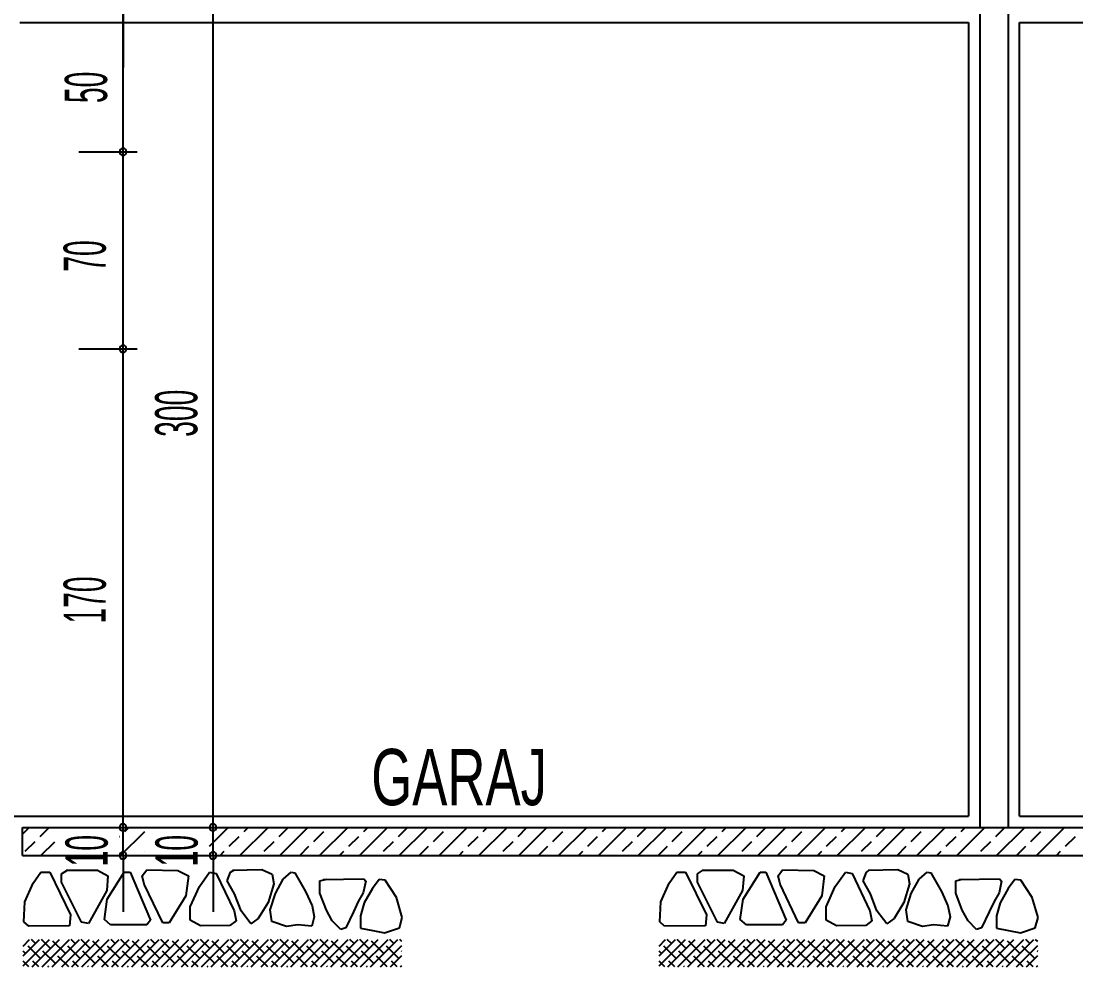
# Model space of a CAD drawing. Extents: x 3907.4 to 3911.57, y -3054.42 to -3053.7.
# Drawn here: x 3909.3965 to 3909.4714, y -3053.9305 to -3053.8633 of the extents above; entities that cross this region are included whole.
import ezdxf

# ---------------------------------------------------------------- set-up
doc = ezdxf.new("R2010")
doc.units = 0
doc.header["$LTSCALE"] = 2
doc.header["$MEASUREMENT"] = 0
doc.layers.get('0').update_dxf_attribs({"linetype": 'CONTINUOUS'})
for name, color, linetype in [('DUVAR', 7, 'CONTINUOUS'), ('OLÇÜ', 6, 'CONTINUOUS'), ('SıVA', 6, 'CONTINUOUS'), ('TARAMA', 9, 'CONTINUOUS'), ('TEXT', 11, 'CONTINUOUS')]:
    doc.layers.add(name, color=color, linetype=linetype)
doc.styles.add('MAHAL', font='stylu.ttf', dxfattribs={"width": 0.7, "height": 20})
doc.styles.add('ÖLÇÜ', font='stylu.ttf', dxfattribs={"width": 0.5})

msp = doc.modelspace()

# ---------------------------------------------------------------- linework, layer by layer
at = {"color": 0, "linetype": 'ByBlock'}
for centre, start, end in [((3909.40376, -3053.872611), 90, 270), ((3909.40376, -3053.872611), 90, 270), ((3909.40376, -3053.872611), 270, 90), ((3909.40376, -3053.872611), 270, 90), ((3909.40376, -3053.886611), 90, 270), ((3909.40376, -3053.886611), 90, 270), ((3909.40376, -3053.886611), 270, 90), ((3909.40376, -3053.886611), 270, 90), ((3909.40376, -3053.920611), 90, 270), ((3909.40376, -3053.920611), 90, 270), ((3909.40376, -3053.920611), 270, 90), ((3909.40376, -3053.920611), 270, 90), ((3909.410151, -3053.920611), 90, 270), ((3909.410151, -3053.920611), 90, 270), ((3909.410151, -3053.920611), 270, 90), ((3909.410151, -3053.920611), 270, 90), ((3909.40376, -3053.922611), 90, 270), ((3909.40376, -3053.922611), 270, 90), ((3909.410151, -3053.922611), 90, 270), ((3909.410151, -3053.922611), 270, 90)]:
    msp.add_arc(centre, 0.00025, start, end, dxfattribs=at)
at = {"layer": 'DUVAR'}
for p, q in [((3909.464616, -3053.862611), (3909.464616, -3053.920611)), ((3909.466616, -3053.862611), (3909.466616, -3053.920611))]:
    msp.add_line(p, q, dxfattribs=at)
at = {"layer": 'DUVAR', "color": 4}
for p, q in [((3909.396616, -3053.920611), (3909.513616, -3053.920611)), ((3909.396616, -3053.922611), (3909.396616, -3053.920611)), ((3909.396616, -3053.922611), (3909.513616, -3053.922611))]:
    msp.add_line(p, q, dxfattribs=at)
at = {"layer": 'OLÇÜ', "color": 6}
for p, q in [((3909.410151, -3053.920611), (3909.410151, -3053.860611)), ((3909.40376, -3053.872611), (3909.40376, -3053.862611)), ((3909.40376, -3053.862611), (3909.40376, -3053.866611)), ((3909.400616, -3053.872611), (3909.40476, -3053.872611)), ((3909.400616, -3053.872611), (3909.40476, -3053.872611)), ((3909.40376, -3053.886611), (3909.40376, -3053.872611)), ((3909.400616, -3053.886611), (3909.40476, -3053.886611)), ((3909.400616, -3053.886611), (3909.40476, -3053.886611)), ((3909.40376, -3053.920611), (3909.40376, -3053.886611)), ((3909.40376, -3053.920611), (3909.40376, -3053.916611)), ((3909.410151, -3053.920611), (3909.410151, -3053.916611)), ((3909.402616, -3053.920611), (3909.40476, -3053.920611)), ((3909.402616, -3053.920611), (3909.40476, -3053.920611)), ((3909.40376, -3053.922611), (3909.40376, -3053.920611)), ((3909.409007, -3053.920611), (3909.411151, -3053.920611)), ((3909.409007, -3053.920611), (3909.411151, -3053.920611)), ((3909.410151, -3053.922611), (3909.410151, -3053.920611)), ((3909.402616, -3053.922611), (3909.40476, -3053.922611)), ((3909.40376, -3053.922611), (3909.40376, -3053.926611)), ((3909.409007, -3053.922611), (3909.411151, -3053.922611)), ((3909.410151, -3053.922611), (3909.410151, -3053.926611))]:
    msp.add_line(p, q, dxfattribs=at)
at = {"layer": 'SıVA'}
for p, q in [((3909.396416, -3053.863411), (3909.463816, -3053.863411)), ((3909.463816, -3053.863411), (3909.463816, -3053.919811)), ((3909.467416, -3053.863411), (3909.513816, -3053.863411)), ((3909.467416, -3053.919811), (3909.467416, -3053.863411)), ((3909.395416, -3053.919811), (3909.463816, -3053.919811)), ((3909.467416, -3053.919811), (3909.513816, -3053.919811))]:
    msp.add_line(p, q, dxfattribs=at)
at = {"layer": 'TARAMA'}
for p, q in [((3909.396616, -3053.921086), (3909.397091, -3053.920611)), ((3909.397868, -3053.921249), (3909.398505, -3053.920611)), ((3909.40351, -3053.921263), (3909.403525, -3053.921249)), ((3909.403577, -3053.922611), (3909.405293, -3053.920894)), ((3909.403878, -3053.920895), (3909.404162, -3053.920611)), ((3909.409901, -3053.921944), (3909.411233, -3053.920611)), ((3909.411303, -3053.921956), (3909.41201, -3053.921249)), ((3909.412062, -3053.922611), (3909.414062, -3053.920611)), ((3909.412364, -3053.920895), (3909.412648, -3053.920611)), ((3909.414839, -3053.921249), (3909.415476, -3053.920611)), ((3909.41489, -3053.922611), (3909.41689, -3053.920611)), ((3909.417313, -3053.921602), (3909.418021, -3053.920895)), ((3909.417719, -3053.922611), (3909.419719, -3053.920611)), ((3909.419788, -3053.921956), (3909.420495, -3053.921249)), ((3909.420547, -3053.922611), (3909.422547, -3053.920611)), ((3909.420849, -3053.920895), (3909.421133, -3053.920611)), ((3909.423324, -3053.921249), (3909.423961, -3053.920611)), ((3909.423375, -3053.922611), (3909.425375, -3053.920611)), ((3909.425799, -3053.921602), (3909.426506, -3053.920895)), ((3909.426204, -3053.922611), (3909.428204, -3053.920611)), ((3909.428274, -3053.921956), (3909.428981, -3053.921249)), ((3909.429032, -3053.922611), (3909.431032, -3053.920611)), ((3909.429334, -3053.920895), (3909.429618, -3053.920611)), ((3909.431809, -3053.921249), (3909.432447, -3053.920611)), ((3909.431861, -3053.922611), (3909.433861, -3053.920611)), ((3909.434284, -3053.921602), (3909.434991, -3053.920895)), ((3909.434689, -3053.922611), (3909.436689, -3053.920611)), ((3909.436759, -3053.921956), (3909.437466, -3053.921249)), ((3909.437518, -3053.922611), (3909.439518, -3053.920611)), ((3909.43782, -3053.920895), (3909.438103, -3053.920611)), ((3909.440294, -3053.921249), (3909.440932, -3053.920611)), ((3909.440346, -3053.922611), (3909.442346, -3053.920611)), ((3909.442769, -3053.921602), (3909.443476, -3053.920895)), ((3909.443174, -3053.922611), (3909.445174, -3053.920611)), ((3909.445244, -3053.921956), (3909.445951, -3053.921249)), ((3909.446003, -3053.922611), (3909.448003, -3053.920611)), ((3909.446305, -3053.920895), (3909.446589, -3053.920611)), ((3909.44878, -3053.921249), (3909.449417, -3053.920611)), ((3909.448831, -3053.922611), (3909.450831, -3053.920611)), ((3909.451255, -3053.921602), (3909.451962, -3053.920895)), ((3909.45166, -3053.922611), (3909.45366, -3053.920611)), ((3909.453729, -3053.921956), (3909.454437, -3053.921249)), ((3909.454488, -3053.922611), (3909.456488, -3053.920611)), ((3909.45479, -3053.920895), (3909.455074, -3053.920611)), ((3909.457265, -3053.921249), (3909.457902, -3053.920611)), ((3909.457317, -3053.922611), (3909.459317, -3053.920611)), ((3909.45974, -3053.921602), (3909.460447, -3053.920895)), ((3909.460145, -3053.922611), (3909.462145, -3053.920611)), ((3909.462215, -3053.921956), (3909.462922, -3053.921249)), ((3909.462973, -3053.922611), (3909.464973, -3053.920611)), ((3909.463275, -3053.920895), (3909.463559, -3053.920611)), ((3909.46575, -3053.921249), (3909.466388, -3053.920611)), ((3909.465802, -3053.922611), (3909.467802, -3053.920611)), ((3909.468225, -3053.921602), (3909.468932, -3053.920895)), ((3909.46863, -3053.922611), (3909.47063, -3053.920611)), ((3909.4707, -3053.921956), (3909.471407, -3053.921249)), ((3909.396807, -3053.922309), (3909.397514, -3053.921602)), ((3909.39792, -3053.922611), (3909.398903, -3053.921628)), ((3909.413778, -3053.922309), (3909.414485, -3053.921602)), ((3909.416304, -3053.922611), (3909.41696, -3053.921956)), ((3909.422263, -3053.922309), (3909.42297, -3053.921602)), ((3909.42479, -3053.922611), (3909.425445, -3053.921956)), ((3909.430748, -3053.922309), (3909.431456, -3053.921602)), ((3909.433275, -3053.922611), (3909.43393, -3053.921956)), ((3909.439234, -3053.922309), (3909.439941, -3053.921602)), ((3909.44176, -3053.922611), (3909.442416, -3053.921956)), ((3909.447719, -3053.922309), (3909.448426, -3053.921602)), ((3909.450246, -3053.922611), (3909.450901, -3053.921956)), ((3909.456204, -3053.922309), (3909.456911, -3053.921602)), ((3909.458731, -3053.922611), (3909.459386, -3053.921956)), ((3909.46469, -3053.922309), (3909.465397, -3053.921602)), ((3909.467216, -3053.922611), (3909.467872, -3053.921956)), ((3909.405293, -3053.922309), (3909.405293, -3053.922309)), ((3909.410648, -3053.922611), (3909.410949, -3053.922309)), ((3909.419133, -3053.922611), (3909.419435, -3053.922309)), ((3909.427618, -3053.922611), (3909.42792, -3053.922309)), ((3909.436103, -3053.922611), (3909.436405, -3053.922309)), ((3909.444589, -3053.922611), (3909.444891, -3053.922309)), ((3909.453074, -3053.922611), (3909.453376, -3053.922309)), ((3909.461559, -3053.922611), (3909.461861, -3053.922309)), ((3909.470045, -3053.922611), (3909.470346, -3053.922309))]:
    msp.add_line(p, q, dxfattribs=at)
at = {"layer": 'TARAMA', "color": 6}
for p, q in [((3909.397381, -3053.924569), (3909.397918, -3053.923785)), ((3909.397918, -3053.923785), (3909.398552, -3053.923785)), ((3909.398552, -3053.923785), (3909.400026, -3053.926827)), ((3909.399395, -3053.923923), (3909.399755, -3053.923663)), ((3909.399395, -3053.924503), (3909.399395, -3053.923923)), ((3909.399715, -3053.923653), (3909.401936, -3053.923643)), ((3909.401936, -3053.923643), (3909.402676, -3053.924043)), ((3909.402676, -3053.924043), (3909.402596, -3053.925103)), ((3909.402636, -3053.925703), (3909.403837, -3053.923783)), ((3909.403837, -3053.923803), (3909.404257, -3053.923803)), ((3909.404257, -3053.923803), (3909.405698, -3053.927203)), ((3909.405117, -3053.924043), (3909.405438, -3053.923623)), ((3909.405257, -3053.924643), (3909.405117, -3053.924043)), ((3909.405438, -3053.923623), (3909.407658, -3053.923663)), ((3909.407658, -3053.923663), (3909.408399, -3053.924043)), ((3909.408399, -3053.924043), (3909.408219, -3053.925483)), ((3909.409179, -3053.924803), (3909.409899, -3053.923803)), ((3909.409899, -3053.923803), (3909.410379, -3053.923883)), ((3909.410379, -3053.923883), (3909.41164, -3053.926543)), ((3909.41116, -3053.924401), (3909.4114, -3053.923783)), ((3909.4114, -3053.923783), (3909.41162, -3053.923642)), ((3909.41152, -3053.923643), (3909.413621, -3053.923613)), ((3909.413621, -3053.923613), (3909.414341, -3053.923943)), ((3909.414341, -3053.923943), (3909.414461, -3053.924623)), ((3909.414581, -3053.925303), (3909.415141, -3053.924283)), ((3909.415141, -3053.924283), (3909.415702, -3053.923783)), ((3909.415702, -3053.923783), (3909.415962, -3053.923843)), ((3909.415962, -3053.923843), (3909.416722, -3053.925163)), ((3909.417976, -3053.924303), (3909.420857, -3053.924263)), ((3909.420857, -3053.924263), (3909.420997, -3053.924443)), ((3909.442542, -3053.924569), (3909.443079, -3053.923785)), ((3909.443079, -3053.923785), (3909.443713, -3053.923785)), ((3909.443713, -3053.923785), (3909.445187, -3053.926827)), ((3909.444557, -3053.923923), (3909.444917, -3053.923663)), ((3909.444557, -3053.924503), (3909.444557, -3053.923923)), ((3909.444877, -3053.923653), (3909.447098, -3053.923643)), ((3909.447098, -3053.923643), (3909.447838, -3053.924043)), ((3909.447838, -3053.924043), (3909.447758, -3053.925103)), ((3909.447798, -3053.925703), (3909.448998, -3053.923783)), ((3909.448998, -3053.923803), (3909.449418, -3053.923803)), ((3909.449418, -3053.923803), (3909.450859, -3053.927203)), ((3909.450279, -3053.924043), (3909.450599, -3053.923623)), ((3909.450419, -3053.924643), (3909.450279, -3053.924043)), ((3909.450599, -3053.923623), (3909.45282, -3053.923663)), ((3909.45282, -3053.923663), (3909.45356, -3053.924043)), ((3909.45356, -3053.924043), (3909.45338, -3053.925483)), ((3909.45434, -3053.924803), (3909.455061, -3053.923803)), ((3909.455061, -3053.923803), (3909.455541, -3053.923883)), ((3909.455541, -3053.923883), (3909.456801, -3053.926543)), ((3909.456321, -3053.924401), (3909.456561, -3053.923783)), ((3909.456561, -3053.923783), (3909.456781, -3053.923642)), ((3909.456681, -3053.923643), (3909.458782, -3053.923613)), ((3909.458782, -3053.923613), (3909.459502, -3053.923943)), ((3909.459502, -3053.923943), (3909.459622, -3053.924623)), ((3909.459742, -3053.925303), (3909.460303, -3053.924283)), ((3909.460303, -3053.924283), (3909.460863, -3053.923783)), ((3909.460863, -3053.923783), (3909.461123, -3053.923843)), ((3909.461123, -3053.923843), (3909.461883, -3053.925163)), ((3909.463137, -3053.924303), (3909.466018, -3053.924263)), ((3909.466018, -3053.924263), (3909.466158, -3053.924443)), ((3909.396788, -3053.925891), (3909.397381, -3053.924569)), ((3909.400816, -3053.927343), (3909.399395, -3053.924503)), ((3909.406578, -3053.927383), (3909.405257, -3053.924643)), ((3909.408529, -3053.926263), (3909.409179, -3053.924803)), ((3909.41168, -3053.925323), (3909.41116, -3053.924401)), ((3909.414461, -3053.924623), (3909.414061, -3053.925943)), ((3909.417736, -3053.924403), (3909.418219, -3053.9243)), ((3909.417736, -3053.925283), (3909.417736, -3053.924403)), ((3909.420997, -3053.924443), (3909.420817, -3053.925263)), ((3909.421468, -3053.924963), (3909.420888, -3053.925983)), ((3909.421942, -3053.924306), (3909.421468, -3053.924963)), ((3909.422368, -3053.924363), (3909.421942, -3053.924306)), ((3909.423169, -3053.925583), (3909.422368, -3053.924363)), ((3909.44195, -3053.925891), (3909.442542, -3053.924569)), ((3909.445977, -3053.927343), (3909.444557, -3053.924503)), ((3909.451739, -3053.927383), (3909.450419, -3053.924643)), ((3909.45369, -3053.926263), (3909.45434, -3053.924803)), ((3909.456841, -3053.925323), (3909.456321, -3053.924401)), ((3909.459622, -3053.924623), (3909.459222, -3053.925943)), ((3909.462897, -3053.924403), (3909.463381, -3053.9243)), ((3909.462897, -3053.925283), (3909.462897, -3053.924403)), ((3909.466158, -3053.924443), (3909.465978, -3053.925263)), ((3909.466629, -3053.924963), (3909.466049, -3053.925983)), ((3909.467104, -3053.924306), (3909.466629, -3053.924963)), ((3909.46753, -3053.924363), (3909.467104, -3053.924306)), ((3909.46833, -3053.925583), (3909.46753, -3053.924363)), ((3909.402596, -3053.925103), (3909.401296, -3053.927443)), ((3909.402436, -3053.927163), (3909.402636, -3053.925703)), ((3909.408219, -3053.925483), (3909.407038, -3053.927383)), ((3909.41214, -3053.926543), (3909.41168, -3053.925323)), ((3909.414211, -3053.926463), (3909.414581, -3053.925303)), ((3909.416722, -3053.925163), (3909.417182, -3053.926183)), ((3909.418196, -3053.926503), (3909.417736, -3053.925283)), ((3909.420817, -3053.925263), (3909.420457, -3053.925883)), ((3909.423589, -3053.927023), (3909.423169, -3053.925583)), ((3909.447758, -3053.925103), (3909.446457, -3053.927443)), ((3909.447598, -3053.927163), (3909.447798, -3053.925703)), ((3909.45338, -3053.925483), (3909.4522, -3053.927383)), ((3909.457302, -3053.926543), (3909.456841, -3053.925323)), ((3909.459372, -3053.926463), (3909.459742, -3053.925303)), ((3909.461883, -3053.925163), (3909.462344, -3053.926183)), ((3909.463357, -3053.926503), (3909.462897, -3053.925283)), ((3909.465978, -3053.925263), (3909.465618, -3053.925883)), ((3909.46875, -3053.927023), (3909.46833, -3053.925583)), ((3909.396719, -3053.927323), (3909.396788, -3053.925891)), ((3909.408529, -3053.927203), (3909.408529, -3053.926263)), ((3909.41164, -3053.926543), (3909.41178, -3053.927253)), ((3909.41284, -3053.927463), (3909.41214, -3053.926543)), ((3909.414061, -3053.925943), (3909.413361, -3053.927083)), ((3909.414331, -3053.927303), (3909.414211, -3053.926463)), ((3909.417182, -3053.926183), (3909.417342, -3053.926963)), ((3909.418616, -3053.927243), (3909.418196, -3053.926503)), ((3909.420457, -3053.925883), (3909.420117, -3053.926613)), ((3909.420888, -3053.925983), (3909.420628, -3053.926902)), ((3909.441881, -3053.927323), (3909.44195, -3053.925891)), ((3909.45369, -3053.927203), (3909.45369, -3053.926263)), ((3909.456801, -3053.926543), (3909.456941, -3053.927253)), ((3909.458002, -3053.927463), (3909.457302, -3053.926543)), ((3909.459222, -3053.925943), (3909.458522, -3053.927083)), ((3909.459492, -3053.927303), (3909.459372, -3053.926463)), ((3909.462344, -3053.926183), (3909.462504, -3053.926963)), ((3909.463777, -3053.927243), (3909.463357, -3053.926503)), ((3909.465618, -3053.925883), (3909.465278, -3053.926613)), ((3909.466049, -3053.925983), (3909.465789, -3053.926902)), ((3909.400026, -3053.926827), (3909.399957, -3053.927598)), ((3909.402877, -3053.927543), (3909.402436, -3053.927163)), ((3909.405698, -3053.927203), (3909.405438, -3053.927543)), ((3909.409259, -3053.927603), (3909.408529, -3053.927203)), ((3909.41178, -3053.927253), (3909.41134, -3053.927583)), ((3909.413361, -3053.927083), (3909.41284, -3053.927463)), ((3909.417342, -3053.926963), (3909.417162, -3053.927623)), ((3909.419216, -3053.927863), (3909.418616, -3053.927243)), ((3909.420117, -3053.926613), (3909.419577, -3053.927743)), ((3909.420628, -3053.926902), (3909.420628, -3053.927768)), ((3909.423389, -3053.927743), (3909.423589, -3053.927023)), ((3909.445187, -3053.926827), (3909.445118, -3053.927598)), ((3909.448038, -3053.927543), (3909.447598, -3053.927163)), ((3909.450859, -3053.927203), (3909.450599, -3053.927543)), ((3909.45442, -3053.927603), (3909.45369, -3053.927203)), ((3909.456941, -3053.927253), (3909.456501, -3053.927583)), ((3909.458522, -3053.927083), (3909.458002, -3053.927463)), ((3909.462504, -3053.926963), (3909.462323, -3053.927623)), ((3909.464378, -3053.927863), (3909.463777, -3053.927243)), ((3909.465278, -3053.926613), (3909.464738, -3053.927743)), ((3909.465789, -3053.926902), (3909.465789, -3053.927768)), ((3909.46855, -3053.927743), (3909.46875, -3053.927023)), ((3909.397064, -3053.927626), (3909.396719, -3053.927323)), ((3909.399957, -3053.927598), (3909.397064, -3053.927626)), ((3909.401296, -3053.927443), (3909.400816, -3053.927343)), ((3909.405438, -3053.927543), (3909.402877, -3053.927543)), ((3909.407038, -3053.927383), (3909.406578, -3053.927383)), ((3909.41134, -3053.927583), (3909.409259, -3053.927603)), ((3909.415375, -3053.927643), (3909.414331, -3053.927303)), ((3909.416162, -3053.927543), (3909.415375, -3053.927643)), ((3909.417162, -3053.927623), (3909.416162, -3053.927543)), ((3909.419577, -3053.927743), (3909.419216, -3053.927863)), ((3909.420628, -3053.927768), (3909.421496, -3053.927943)), ((3909.421496, -3053.927943), (3909.422328, -3053.92811)), ((3909.422328, -3053.92811), (3909.423389, -3053.927743)), ((3909.442225, -3053.927626), (3909.441881, -3053.927323)), ((3909.445118, -3053.927598), (3909.442225, -3053.927626)), ((3909.446457, -3053.927443), (3909.445977, -3053.927343)), ((3909.450599, -3053.927543), (3909.448038, -3053.927543)), ((3909.4522, -3053.927383), (3909.451739, -3053.927383)), ((3909.456501, -3053.927583), (3909.45442, -3053.927603)), ((3909.460536, -3053.927643), (3909.459492, -3053.927303)), ((3909.461323, -3053.927543), (3909.460536, -3053.927643)), ((3909.462323, -3053.927623), (3909.461323, -3053.927543)), ((3909.464738, -3053.927743), (3909.464378, -3053.927863)), ((3909.465789, -3053.927768), (3909.466657, -3053.927943)), ((3909.466657, -3053.927943), (3909.46749, -3053.92811)), ((3909.46749, -3053.92811), (3909.46855, -3053.927743)), ((3909.396662, -3053.92904), (3909.39712, -3053.928582)), ((3909.396662, -3053.929748), (3909.397827, -3053.928582)), ((3909.396662, -3053.930455), (3909.398534, -3053.928582)), ((3909.397537, -3053.928872), (3909.397247, -3053.928582)), ((3909.397299, -3053.930525), (3909.399241, -3053.928582)), ((3909.398598, -3053.929226), (3909.397954, -3053.928582)), ((3909.398006, -3053.930525), (3909.399948, -3053.928582)), ((3909.398713, -3053.930525), (3909.400655, -3053.928582)), ((3909.399659, -3053.929579), (3909.398775, -3053.928695)), ((3909.39942, -3053.930525), (3909.401363, -3053.928582)), ((3909.400366, -3053.928872), (3909.400076, -3053.928582)), ((3909.400127, -3053.930525), (3909.40207, -3053.928582)), ((3909.401426, -3053.929226), (3909.400783, -3053.928582)), ((3909.400834, -3053.930525), (3909.402777, -3053.928582)), ((3909.401541, -3053.930525), (3909.403484, -3053.928582)), ((3909.402487, -3053.929579), (3909.401603, -3053.928695)), ((3909.402248, -3053.930525), (3909.404191, -3053.928582)), ((3909.403194, -3053.928872), (3909.402904, -3053.928582)), ((3909.402956, -3053.930525), (3909.404898, -3053.928582)), ((3909.404255, -3053.929226), (3909.403611, -3053.928582)), ((3909.403663, -3053.930525), (3909.405605, -3053.928582)), ((3909.40437, -3053.930525), (3909.406312, -3053.928582)), ((3909.405315, -3053.929579), (3909.404431, -3053.928695)), ((3909.405077, -3053.930525), (3909.407019, -3053.928582)), ((3909.406022, -3053.928872), (3909.405733, -3053.928582)), ((3909.405784, -3053.930525), (3909.407726, -3053.928582)), ((3909.407083, -3053.929226), (3909.40644, -3053.928582)), ((3909.406491, -3053.930525), (3909.408434, -3053.928582)), ((3909.407198, -3053.930525), (3909.409141, -3053.928582)), ((3909.408144, -3053.929579), (3909.40726, -3053.928695)), ((3909.407905, -3053.930525), (3909.409848, -3053.928582)), ((3909.408851, -3053.928872), (3909.408561, -3053.928582)), ((3909.408612, -3053.930525), (3909.410555, -3053.928582)), ((3909.409912, -3053.929226), (3909.409268, -3053.928582)), ((3909.40932, -3053.930525), (3909.411262, -3053.928582)), ((3909.410027, -3053.930525), (3909.411969, -3053.928582)), ((3909.410972, -3053.929579), (3909.410088, -3053.928695)), ((3909.410734, -3053.930525), (3909.412676, -3053.928582)), ((3909.411679, -3053.928872), (3909.41139, -3053.928582)), ((3909.411441, -3053.930525), (3909.413383, -3053.928582)), ((3909.41274, -3053.929226), (3909.412097, -3053.928582)), ((3909.412148, -3053.930525), (3909.41409, -3053.928582)), ((3909.412855, -3053.930525), (3909.414798, -3053.928582)), ((3909.413801, -3053.929579), (3909.412917, -3053.928695)), ((3909.413562, -3053.930525), (3909.415505, -3053.928582)), ((3909.414508, -3053.928872), (3909.414218, -3053.928582)), ((3909.414269, -3053.930525), (3909.416212, -3053.928582)), ((3909.415568, -3053.929226), (3909.414925, -3053.928582)), ((3909.414976, -3053.930525), (3909.416919, -3053.928582)), ((3909.415683, -3053.930525), (3909.417626, -3053.928582)), ((3909.416629, -3053.929579), (3909.415745, -3053.928695)), ((3909.416391, -3053.930525), (3909.418333, -3053.928582)), ((3909.417336, -3053.928872), (3909.417046, -3053.928582)), ((3909.417098, -3053.930525), (3909.41904, -3053.928582)), ((3909.418397, -3053.929226), (3909.417753, -3053.928582)), ((3909.417805, -3053.930525), (3909.419747, -3053.928582)), ((3909.418512, -3053.930525), (3909.420454, -3053.928582)), ((3909.419458, -3053.929579), (3909.418574, -3053.928695)), ((3909.419219, -3053.930525), (3909.421162, -3053.928582)), ((3909.420165, -3053.928872), (3909.419875, -3053.928582)), ((3909.419926, -3053.930525), (3909.421869, -3053.928582)), ((3909.421225, -3053.929226), (3909.420582, -3053.928582)), ((3909.420633, -3053.930525), (3909.422576, -3053.928582)), ((3909.42134, -3053.930525), (3909.423283, -3053.928582)), ((3909.422286, -3053.929579), (3909.421402, -3053.928695)), ((3909.422993, -3053.928872), (3909.422703, -3053.928582)), ((3909.423558, -3053.92873), (3909.42341, -3053.928582)), ((3909.441823, -3053.92904), (3909.442281, -3053.928582)), ((3909.441823, -3053.929748), (3909.442988, -3053.928582)), ((3909.441823, -3053.930455), (3909.443695, -3053.928582)), ((3909.442699, -3053.928872), (3909.442409, -3053.928582)), ((3909.44246, -3053.930525), (3909.444403, -3053.928582)), ((3909.443759, -3053.929226), (3909.443116, -3053.928582)), ((3909.443167, -3053.930525), (3909.44511, -3053.928582)), ((3909.443874, -3053.930525), (3909.445817, -3053.928582)), ((3909.44482, -3053.929579), (3909.443936, -3053.928695)), ((3909.444581, -3053.930525), (3909.446524, -3053.928582)), ((3909.445527, -3053.928872), (3909.445237, -3053.928582)), ((3909.445288, -3053.930525), (3909.447231, -3053.928582)), ((3909.446588, -3053.929226), (3909.445944, -3053.928582)), ((3909.445996, -3053.930525), (3909.447938, -3053.928582)), ((3909.446703, -3053.930525), (3909.448645, -3053.928582)), ((3909.447648, -3053.929579), (3909.446764, -3053.928695)), ((3909.44741, -3053.930525), (3909.449352, -3053.928582)), ((3909.448355, -3053.928872), (3909.448066, -3053.928582)), ((3909.448117, -3053.930525), (3909.450059, -3053.928582)), ((3909.449416, -3053.929226), (3909.448773, -3053.928582)), ((3909.448824, -3053.930525), (3909.450767, -3053.928582)), ((3909.449531, -3053.930525), (3909.451474, -3053.928582)), ((3909.450477, -3053.929579), (3909.449593, -3053.928695)), ((3909.450238, -3053.930525), (3909.452181, -3053.928582)), ((3909.451184, -3053.928872), (3909.450894, -3053.928582)), ((3909.450945, -3053.930525), (3909.452888, -3053.928582)), ((3909.452244, -3053.929226), (3909.451601, -3053.928582)), ((3909.451652, -3053.930525), (3909.453595, -3053.928582)), ((3909.45236, -3053.930525), (3909.454302, -3053.928582)), ((3909.453305, -3053.929579), (3909.452421, -3053.928695)), ((3909.453067, -3053.930525), (3909.455009, -3053.928582)), ((3909.454012, -3053.928872), (3909.453722, -3053.928582)), ((3909.453774, -3053.930525), (3909.455716, -3053.928582)), ((3909.455073, -3053.929226), (3909.45443, -3053.928582)), ((3909.454481, -3053.930525), (3909.456423, -3053.928582)), ((3909.455188, -3053.930525), (3909.45713, -3053.928582)), ((3909.456134, -3053.929579), (3909.45525, -3053.928695)), ((3909.455895, -3053.930525), (3909.457838, -3053.928582)), ((3909.456841, -3053.928872), (3909.456551, -3053.928582)), ((3909.456602, -3053.930525), (3909.458545, -3053.928582)), ((3909.457901, -3053.929226), (3909.457258, -3053.928582)), ((3909.457309, -3053.930525), (3909.459252, -3053.928582)), ((3909.458016, -3053.930525), (3909.459959, -3053.928582)), ((3909.458962, -3053.929579), (3909.458078, -3053.928695)), ((3909.458724, -3053.930525), (3909.460666, -3053.928582)), ((3909.459669, -3053.928872), (3909.459379, -3053.928582)), ((3909.459431, -3053.930525), (3909.461373, -3053.928582)), ((3909.46073, -3053.929226), (3909.460086, -3053.928582)), ((3909.460138, -3053.930525), (3909.46208, -3053.928582)), ((3909.460845, -3053.930525), (3909.462787, -3053.928582)), ((3909.46179, -3053.929579), (3909.460907, -3053.928695)), ((3909.461552, -3053.930525), (3909.463494, -3053.928582)), ((3909.462498, -3053.928872), (3909.462208, -3053.928582)), ((3909.462259, -3053.930525), (3909.464202, -3053.928582)), ((3909.463558, -3053.929226), (3909.462915, -3053.928582)), ((3909.462966, -3053.930525), (3909.464909, -3053.928582)), ((3909.463673, -3053.930525), (3909.465616, -3053.928582)), ((3909.464619, -3053.929579), (3909.463735, -3053.928695)), ((3909.46438, -3053.930525), (3909.466323, -3053.928582)), ((3909.465326, -3053.928872), (3909.465036, -3053.928582)), ((3909.465087, -3053.930525), (3909.46703, -3053.928582)), ((3909.466387, -3053.929226), (3909.465743, -3053.928582)), ((3909.465795, -3053.930525), (3909.467737, -3053.928582)), ((3909.466502, -3053.930525), (3909.468444, -3053.928582)), ((3909.467447, -3053.929579), (3909.466563, -3053.928695)), ((3909.468154, -3053.928872), (3909.467865, -3053.928582)), ((3909.468719, -3053.92873), (3909.468572, -3053.928582)), ((3909.39683, -3053.929579), (3909.396662, -3053.929411)), ((3909.397891, -3053.929933), (3909.397007, -3053.929049)), ((3909.398951, -3053.930286), (3909.398068, -3053.929403)), ((3909.400719, -3053.929933), (3909.399835, -3053.929049)), ((3909.40178, -3053.930286), (3909.400896, -3053.929403)), ((3909.403548, -3053.929933), (3909.402664, -3053.929049)), ((3909.404608, -3053.930286), (3909.403724, -3053.929403)), ((3909.406376, -3053.929933), (3909.405492, -3053.929049)), ((3909.407437, -3053.930286), (3909.406553, -3053.929403)), ((3909.409204, -3053.929933), (3909.408321, -3053.929049)), ((3909.410265, -3053.930286), (3909.409381, -3053.929403)), ((3909.412033, -3053.929933), (3909.411149, -3053.929049)), ((3909.413094, -3053.930286), (3909.41221, -3053.929403)), ((3909.414861, -3053.929933), (3909.413977, -3053.929049)), ((3909.415922, -3053.930286), (3909.415038, -3053.929403)), ((3909.41769, -3053.929933), (3909.416806, -3053.929049)), ((3909.41875, -3053.930286), (3909.417867, -3053.929403)), ((3909.420518, -3053.929933), (3909.419634, -3053.929049)), ((3909.421579, -3053.930286), (3909.420695, -3053.929403)), ((3909.422047, -3053.930525), (3909.423558, -3053.929014)), ((3909.423347, -3053.929933), (3909.422463, -3053.929049)), ((3909.423558, -3053.929437), (3909.423523, -3053.929403)), ((3909.441991, -3053.929579), (3909.441823, -3053.929411)), ((3909.443052, -3053.929933), (3909.442168, -3053.929049)), ((3909.444113, -3053.930286), (3909.443229, -3053.929403)), ((3909.445881, -3053.929933), (3909.444997, -3053.929049)), ((3909.446941, -3053.930286), (3909.446057, -3053.929403)), ((3909.448709, -3053.929933), (3909.447825, -3053.929049)), ((3909.44977, -3053.930286), (3909.448886, -3053.929403)), ((3909.451537, -3053.929933), (3909.450653, -3053.929049)), ((3909.452598, -3053.930286), (3909.451714, -3053.929403)), ((3909.454366, -3053.929933), (3909.453482, -3053.929049)), ((3909.455426, -3053.930286), (3909.454543, -3053.929403)), ((3909.457194, -3053.929933), (3909.45631, -3053.929049)), ((3909.458255, -3053.930286), (3909.457371, -3053.929403)), ((3909.460023, -3053.929933), (3909.459139, -3053.929049)), ((3909.461083, -3053.930286), (3909.460199, -3053.929403)), ((3909.462851, -3053.929933), (3909.461967, -3053.929049)), ((3909.463912, -3053.930286), (3909.463028, -3053.929403)), ((3909.465679, -3053.929933), (3909.464796, -3053.929049)), ((3909.46674, -3053.930286), (3909.465856, -3053.929403)), ((3909.467209, -3053.930525), (3909.468719, -3053.929014)), ((3909.468508, -3053.929933), (3909.467624, -3053.929049)), ((3909.468719, -3053.929437), (3909.468685, -3053.929403)), ((3909.397069, -3053.930525), (3909.396662, -3053.930118)), ((3909.397776, -3053.930525), (3909.39736, -3053.93011)), ((3909.399897, -3053.930525), (3909.399128, -3053.929756)), ((3909.400604, -3053.930525), (3909.400189, -3053.93011)), ((3909.402725, -3053.930525), (3909.401957, -3053.929756)), ((3909.403433, -3053.930525), (3909.403017, -3053.93011)), ((3909.405554, -3053.930525), (3909.404785, -3053.929756)), ((3909.406261, -3053.930525), (3909.405846, -3053.93011)), ((3909.408382, -3053.930525), (3909.407613, -3053.929756)), ((3909.409089, -3053.930525), (3909.408674, -3053.93011)), ((3909.411211, -3053.930525), (3909.410442, -3053.929756)), ((3909.411918, -3053.930525), (3909.411503, -3053.93011)), ((3909.414039, -3053.930525), (3909.41327, -3053.929756)), ((3909.414746, -3053.930525), (3909.414331, -3053.93011)), ((3909.416868, -3053.930525), (3909.416099, -3053.929756)), ((3909.417575, -3053.930525), (3909.417159, -3053.93011)), ((3909.419696, -3053.930525), (3909.418927, -3053.929756)), ((3909.420403, -3053.930525), (3909.419988, -3053.93011)), ((3909.422524, -3053.930525), (3909.421756, -3053.929756)), ((3909.422755, -3053.930525), (3909.423558, -3053.929721)), ((3909.423232, -3053.930525), (3909.422816, -3053.93011)), ((3909.44223, -3053.930525), (3909.441823, -3053.930118)), ((3909.442937, -3053.930525), (3909.442522, -3053.93011)), ((3909.445058, -3053.930525), (3909.44429, -3053.929756)), ((3909.445765, -3053.930525), (3909.44535, -3053.93011)), ((3909.447887, -3053.930525), (3909.447118, -3053.929756)), ((3909.448594, -3053.930525), (3909.448179, -3053.93011)), ((3909.450715, -3053.930525), (3909.449946, -3053.929756)), ((3909.451422, -3053.930525), (3909.451007, -3053.93011)), ((3909.453544, -3053.930525), (3909.452775, -3053.929756)), ((3909.454251, -3053.930525), (3909.453835, -3053.93011)), ((3909.456372, -3053.930525), (3909.455603, -3053.929756)), ((3909.457079, -3053.930525), (3909.456664, -3053.93011)), ((3909.4592, -3053.930525), (3909.458432, -3053.929756)), ((3909.459908, -3053.930525), (3909.459492, -3053.93011)), ((3909.462029, -3053.930525), (3909.46126, -3053.929756)), ((3909.462736, -3053.930525), (3909.462321, -3053.93011)), ((3909.464857, -3053.930525), (3909.464089, -3053.929756)), ((3909.465564, -3053.930525), (3909.465149, -3053.93011)), ((3909.467686, -3053.930525), (3909.466917, -3053.929756)), ((3909.467916, -3053.930525), (3909.468719, -3053.929721)), ((3909.468393, -3053.930525), (3909.467978, -3053.93011)), ((3909.398483, -3053.930525), (3909.398421, -3053.930463)), ((3909.401311, -3053.930525), (3909.40125, -3053.930463)), ((3909.40414, -3053.930525), (3909.404078, -3053.930463)), ((3909.406968, -3053.930525), (3909.406906, -3053.930463)), ((3909.409796, -3053.930525), (3909.409735, -3053.930463)), ((3909.412625, -3053.930525), (3909.412563, -3053.930463)), ((3909.415453, -3053.930525), (3909.415392, -3053.930463)), ((3909.418282, -3053.930525), (3909.41822, -3053.930463)), ((3909.42111, -3053.930525), (3909.421048, -3053.930463)), ((3909.423462, -3053.930525), (3909.423558, -3053.930429)), ((3909.443644, -3053.930525), (3909.443582, -3053.930463)), ((3909.446473, -3053.930525), (3909.446411, -3053.930463)), ((3909.449301, -3053.930525), (3909.449239, -3053.930463)), ((3909.452129, -3053.930525), (3909.452068, -3053.930463)), ((3909.454958, -3053.930525), (3909.454896, -3053.930463)), ((3909.457786, -3053.930525), (3909.457725, -3053.930463)), ((3909.460615, -3053.930525), (3909.460553, -3053.930463)), ((3909.463443, -3053.930525), (3909.463381, -3053.930463)), ((3909.466272, -3053.930525), (3909.46621, -3053.930463)), ((3909.468623, -3053.930525), (3909.468719, -3053.930429))]:
    msp.add_line(p, q, dxfattribs=at)

# ---------------------------------------------------------------- texts
at = {"layer": 'OLÇÜ', "color": 62, "style": 'ÖLÇÜ', "width": 0.5}
for s, p in [('50', (3909.40262, -3053.869146)), ('70', (3909.402534, -3053.881128)), ('300', (3909.409032, -3053.89286)), ('170', (3909.402534, -3053.906127)), ('10', (3909.402664, -3053.923382)), ('10', (3909.409054, -3053.923382))]:
    msp.add_text(s, height=0.003, rotation=90, dxfattribs=at).set_placement(p)
at = {"layer": 'TEXT', "style": 'MAHAL', "width": 0.7}
msp.add_text('GARAJ', height=0.004, dxfattribs=at).set_placement((3909.421383, -3053.919036))

doc.saveas('drawing.dxf')
